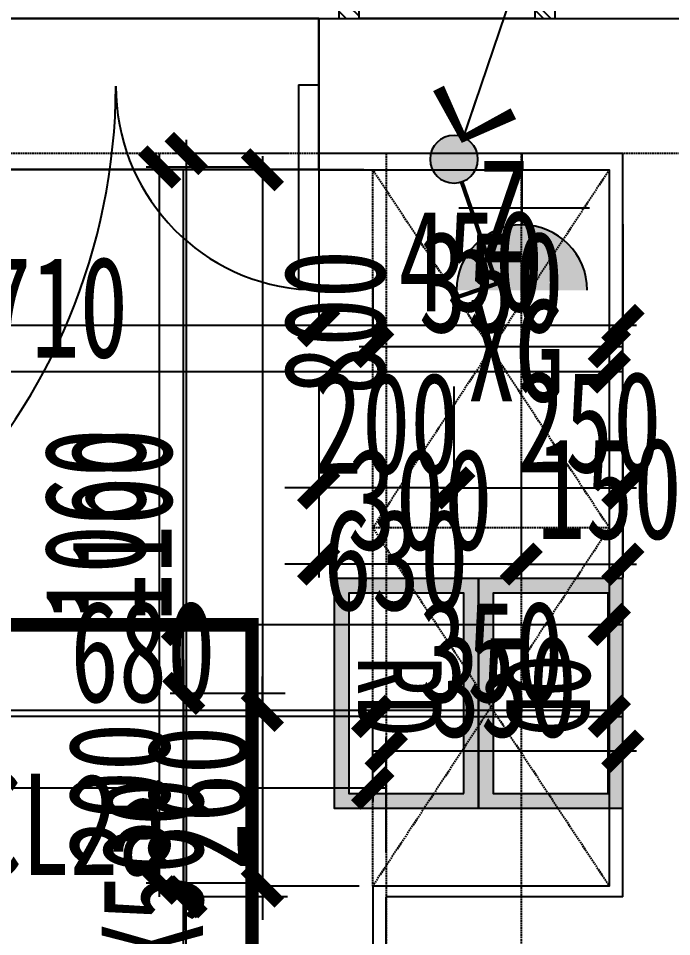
# Model space of a CAD drawing. Extents: x -255202 to 66368, y -6372500 to 603.
# Drawn here: x -32072 to -31106, y -3256346 to -3254987 of the extents above; entities that cross this region are included whole.
import ezdxf
from ezdxf.enums import TextEntityAlignment as Align

# ---------------------------------------------------------------- set-up
doc = ezdxf.new("R2010")
doc.units = 0
doc.header["$LTSCALE"] = 10
doc.header["$MEASUREMENT"] = 0
for name, pattern in [('__DASH', [0.35, 0.25, -0.1]), ('CONTINOUS', [0]), ('DASH', [0.35, 0.25, -0.1]), ('DOTE', [2.42, 2, -0.2, 0.02, -0.2]), ('HIDDEN', [0.375, 0.25, -0.125])]:
    doc.linetypes.add(name, pattern=pattern)
for name, color, linetype in [('A-WALL（砌体墙）', 7, 'Continuous'), ('A-WIND（门窗）', 8, 'Continuous'), ('A-墙体完成面', 15, 'Continuous'), ('A-门', 251, 'Continuous'), ('D-地面材料', 250, 'Continuous'), ('DIM-地面材质放线', 149, 'Continuous'), ('DIM-平面标注', 149, 'Continuous'), ('DIM-开关定位', 149, 'Continuous'), ('DIM-插座定位', 146, 'Continuous'), ('DIM-灯具定位', 149, 'Continuous'), ('E-开关示意', 34, 'Continuous'), ('E-插座示意', 34, 'Continuous'), ('G-BEAM', 4, 'DASH'), ('G-BEAM_CON', 4, 'Continuous'), ('J-平面活动家具', 33, 'HIDDEN'), ('J-强弱电', 75, 'Continuous'), ('T-天花造型', 45, 'Continuous'), ('T-灯具、灯带', 13, 'Continuous'), ('W-文字', 67, 'Continuous'), ('墙体定位图', 7, 'Continuous'), ('天花布置图', 7, 'Continuous'), ('改L~1D$0$0-装饰构件', 32, 'Continuous'), ('改L~1D$0$T-灯具、灯带', 13, 'Continuous')]:
    doc.layers.add(name, color=color, linetype=linetype)
doc.styles.add('arch', font='romans.shx', dxfattribs={"width": 0.75})
doc.styles.add('宋体', font='', dxfattribs={"width": 0.8})
doc.styles.add('样式222', font='', dxfattribs={"width": 0.7})
doc.styles.add('细黑体', font='', dxfattribs={"width": 0.7})
doc.styles.get('宋体').set_extended_font_data('STXihei')
doc.styles.get('样式222').set_extended_font_data('STXihei')
doc.styles.get('细黑体').set_extended_font_data('STXihei')
doc.dimstyles.new('DK-50', dxfattribs={"dimscale": 50, "dimtxt": 3, "dimasz": 1, "dimexe": 0.4, "dimexo": 0.4, "dimgap": 0.4, "dimtad": 1, "dimtoh": 1, "dimdec": 0, "dimrnd": 5, "dimdsep": 46, "dimtxsty": '样式222', "dimblk": 'ARCHTICK', "dimcen": 3, "dimdle": 0.4, "dimclrd": 149, "dimclre": 149, "dimclrt": 149, "dimadec": 0, "dimazin": 0, "dimtfac": 1, "dimtdec": 0, "dimtix": 1, "dimtmove": 2, "dimatfit": 3, "dimldrblk": 'ARCHTICK', "dimfxl": 3, "dimfxlon": 1, "dimtvp": 1, "dimtolj": 1, "dimtzin": 0, "dimarcsym": 0})
doc.dimstyles.new('TC-DIM', dxfattribs={"dimscale": 0, "dimtxt": 2.5, "dimasz": 1.2, "dimexe": 1.2, "dimexo": 0, "dimgap": 0.5, "dimtad": 1, "dimdec": 0, "dimlfac": -1, "dimzin": 9, "dimdsep": 46, "dimtxsty": 'arch', "dimblk1": 'ARCHTICK', "dimblk2": 'ARCHTICK', "dimsah": 1, "dimcen": 2, "dimdle": 1.2, "dimclrd": 67, "dimclre": 67, "dimclrt": 67, "dimadec": 0, "dimazin": 0, "dimtfac": 1, "dimtdec": 0, "dimtmove": 0, "dimatfit": 3, "dimldrblk": 'ARCHTICK', "dimfxl": 8, "dimtolj": 1, "dimtzin": 0, "dimarcsym": 0})

# ---------------------------------------------------------------- blocks, each defined once
blk = doc.blocks.new('_ArchTick')
at = {"color": 0, "linetype": 'ByBlock', "const_width": 0.4}
blk.add_lwpolyline([(-0.5, -0.5), (0.5, 0.5)], dxfattribs=at)
blk = doc.blocks.new('*D44')
at = {"layer": 'Defpoints', "color": 0, "linetype": 'ByBlock', "transparency": 16777216}
for p in [(-31863.3, -3255207), (-31547.9, -3255207), (-31547.9, -3256267)]:
    blk.add_point(p, dxfattribs=at)
at = {"layer": 'DIM-平面标注', "color": 149, "linetype": 'ByBlock', "lineweight": -2, "transparency": 16777216}
for p, q in [((-31863.3, -3256287), (-31863.3, -3255187)), ((-31713.3, -3255207), (-31883.3, -3255207)), ((-31713.3, -3256267), (-31883.3, -3256267))]:
    blk.add_line(p, q, dxfattribs=at)
at = {"layer": 'DIM-平面标注', "color": 149, "linetype": 'ByBlock', "lineweight": -2, "transparency": 16777216, "xscale": 50, "yscale": 50, "zscale": 50}
for p, rotation in [((-31863.3, -3255207), 90), ((-31863.3, -3256267), 270)]:
    blk.add_blockref('_ArchTick', p, dxfattribs=dict(at, rotation=rotation))
at = {"layer": 'DIM-平面标注', "color": 149, "linetype": 'ByBlock', "transparency": 16777216, "insert": (-31958.3, -3255737), "char_height": 150, "attachment_point": 5, "rotation": 90, "style": '样式222'}
blk.add_mtext('\\A1;1060', dxfattribs=at)
blk = doc.blocks.new('*D47')
at = {"layer": 'Defpoints', "color": 0, "linetype": 'ByBlock', "transparency": 16777216}
for p in [(-32907.9, -3256110.2), (-31547.9, -3256110.2), (-32907.9, -3256126.1)]:
    blk.add_point(p, dxfattribs=at)
at = {"layer": 'DIM-平面标注', "color": 149, "linetype": 'ByBlock', "lineweight": -2, "transparency": 16777216}
for p, q in [((-31527.9, -3256126.1), (-32927.9, -3256126.1)), ((-32907.9, -3256126.1), (-32907.9, -3256146.1)), ((-31547.9, -3256126.1), (-31547.9, -3256146.1))]:
    blk.add_line(p, q, dxfattribs=at)
at = {"layer": 'DIM-平面标注', "color": 149, "linetype": 'ByBlock', "lineweight": -2, "transparency": 16777216, "xscale": 50, "yscale": 50, "zscale": 50}
for p, rotation in [((-32907.9, -3256126.1), 180.0000006492961), ((-31547.9, -3256126.1), 6.492960569204343e-07)]:
    blk.add_blockref('_ArchTick', p, dxfattribs=dict(at, rotation=rotation))
at = {"layer": 'DIM-平面标注', "color": 149, "linetype": 'ByBlock', "transparency": 16777216, "insert": (-32227.9, -3256031.1), "char_height": 150, "attachment_point": 5, "rotation": 0, "style": '样式222'}
blk.add_mtext('\\A1;1360', dxfattribs=at)
blk = doc.blocks.new('*D96')
at = {"layer": 'Defpoints', "color": 0, "transparency": 16777216}
for p in [(-31428, -3255187), (-31177.9, -3255195.5), (-31177.9, -3255682)]:
    blk.add_point(p, dxfattribs=at)
at = {"layer": 'DIM-开关定位', "color": 149, "lineweight": -2, "transparency": 16777216}
for p, q in [((-31428, -3255532), (-31428, -3255702)), ((-31177.9, -3255532), (-31177.9, -3255702)), ((-31448, -3255682), (-31157.9, -3255682))]:
    blk.add_line(p, q, dxfattribs=at)
at = {"layer": 'DIM-开关定位', "color": 149, "lineweight": -2, "transparency": 16777216, "xscale": 50, "yscale": 50, "zscale": 50, "rotation": 180}
blk.add_blockref('_ArchTick', (-31428, -3255682), dxfattribs=at)
at = {"layer": 'DIM-开关定位', "color": 149, "lineweight": -2, "transparency": 16777216, "xscale": 50, "yscale": 50, "zscale": 50}
blk.add_blockref('_ArchTick', (-31177.9, -3255682), dxfattribs=at)
at = {"layer": 'DIM-开关定位', "color": 149, "transparency": 16777216, "insert": (-31228, -3255585.2), "char_height": 150, "attachment_point": 5, "style": '样式222'}
blk.add_mtext('\\A1;250', dxfattribs=at)
blk = doc.blocks.new('*D134')
at = {"layer": 'Defpoints', "color": 0, "transparency": 16777216}
for p in [(-31197.9, -3255825.4), (-31197.9, -3256020.1), (-31547.9, -3256143.4)]:
    blk.add_point(p, dxfattribs=at)
at = {"layer": 'DIM-灯具定位', "color": 149, "lineweight": -2, "transparency": 16777216}
for p, q in [((-31197.9, -3255870.1), (-31197.9, -3256040.1)), ((-31547.9, -3256123.4), (-31547.9, -3256000.1)), ((-31567.9, -3256020.1), (-31177.9, -3256020.1))]:
    blk.add_line(p, q, dxfattribs=at)
at = {"layer": 'DIM-灯具定位', "color": 149, "lineweight": -2, "transparency": 16777216, "xscale": 50, "yscale": 50, "zscale": 50, "rotation": 180}
blk.add_blockref('_ArchTick', (-31547.9, -3256020.1), dxfattribs=at)
at = {"layer": 'DIM-灯具定位', "color": 149, "lineweight": -2, "transparency": 16777216, "xscale": 50, "yscale": 50, "zscale": 50}
blk.add_blockref('_ArchTick', (-31197.9, -3256020.1), dxfattribs=at)
at = {"layer": 'DIM-灯具定位', "color": 149, "transparency": 16777216, "insert": (-31372.9, -3255925.1), "char_height": 150, "attachment_point": 5, "style": '样式222'}
blk.add_mtext('\\A1;350', dxfattribs=at)
blk = doc.blocks.new('*D141')
at = {"layer": 'Defpoints', "color": 0, "linetype": 'ByBlock', "transparency": 16777216}
for p in [(-32227.9, -3256020.1), (-32227.9, -3256073.4), (-31547.9, -3256143.4)]:
    blk.add_point(p, dxfattribs=at)
at = {"layer": 'DIM-灯具定位', "color": 149, "linetype": 'ByBlock', "lineweight": -2, "transparency": 16777216}
for p, q in [((-32227.9, -3256053.4), (-32227.9, -3256000.1)), ((-31547.9, -3256123.4), (-31547.9, -3256000.1)), ((-31527.9, -3256020.1), (-32247.9, -3256020.1))]:
    blk.add_line(p, q, dxfattribs=at)
at = {"layer": 'DIM-灯具定位', "color": 149, "linetype": 'ByBlock', "lineweight": -2, "transparency": 16777216, "xscale": 50, "yscale": 50, "zscale": 50, "rotation": 180}
blk.add_blockref('_ArchTick', (-32227.9, -3256020.1), dxfattribs=at)
at = {"layer": 'DIM-灯具定位', "color": 149, "linetype": 'ByBlock', "lineweight": -2, "transparency": 16777216, "xscale": 50, "yscale": 50, "zscale": 50}
blk.add_blockref('_ArchTick', (-31547.9, -3256020.1), dxfattribs=at)
at = {"layer": 'DIM-灯具定位', "color": 149, "linetype": 'ByBlock', "transparency": 16777216, "insert": (-31887.9, -3255925.1), "char_height": 150, "attachment_point": 5, "style": '样式222'}
blk.add_mtext('\\A1;680', dxfattribs=at)
blk = doc.blocks.new('*D191')
at = {"layer": 'Defpoints', "color": 0, "transparency": 16777216}
for p in [(-31827.6, -3255986.1), (-31177.9, -3255986.1), (-31177.9, -3256287)]:
    blk.add_point(p, dxfattribs=at)
at = {"layer": 'DIM-插座定位', "color": 149, "lineweight": -2, "transparency": 16777216}
for p, q in [((-31827.6, -3255986.1), (-31827.6, -3255936.1)), ((-31677.6, -3255986.1), (-31847.6, -3255986.1)), ((-31827.6, -3256287), (-31827.6, -3255986.1)), ((-31677.6, -3256287), (-31847.6, -3256287)), ((-31827.6, -3256287), (-31827.6, -3256337))]:
    blk.add_line(p, q, dxfattribs=at)
at = {"layer": 'DIM-插座定位', "color": 149, "lineweight": -2, "transparency": 16777216, "xscale": 50, "yscale": 50, "zscale": 50}
for p, rotation in [((-31827.6, -3255986.1), 270), ((-31827.6, -3256287), 90)]:
    blk.add_blockref('_ArchTick', p, dxfattribs=dict(at, rotation=rotation))
at = {"layer": 'DIM-插座定位', "color": 149, "transparency": 16777216, "insert": (-31922.6, -3256136.6), "char_height": 150, "attachment_point": 5, "rotation": 90, "style": '样式222'}
blk.add_mtext('\\A1;300', dxfattribs=at)
blk = doc.blocks.new('z')
at = {"color": 67}
blk.add_line((0, 0), (-1, 0), dxfattribs=at)
blk.add_lwpolyline([(-0.972, 0.974, 0.299, 0.174, 0), (0, 0, 0.174, 0.299, 0), (-0.972, -0.974, 0.299, 0.299, 0)], format="xyseb", dxfattribs=at)
blk = doc.blocks.new('QD')
h = blk.add_hatch(color=250)
h.paths.add_polyline_path([(33008.823, -5177.875), (33008.823, -5182.192), (33015.697, -5182.192), (33015.697, -5177.875)])
h.paths.add_polyline_path([(33015.257, -5178.315), (33015.257, -5181.752), (33009.263, -5181.752), (33009.263, -5178.315)], flags=16)
at = {"color": 67, "ltscale": 400}
for points in [[(33015.697, -5177.875), (33008.823, -5177.875), (33008.823, -5182.192), (33015.697, -5182.192)], [(33015.257, -5178.315), (33009.263, -5178.315), (33009.263, -5181.752), (33015.257, -5181.752)]]:
    blk.add_lwpolyline(points, close=True, dxfattribs=at)
at = {"color": 67, "style": '样式222', "width": 0.7}
blk.add_text('QD', height=2.5, dxfattribs=at).set_placement((33012.323, -5181.362), align=Align.CENTER)
blk = doc.blocks.new('RD')
h = blk.add_hatch(color=250)
h.paths.add_polyline_path([(33008.823, -5186.861), (33008.823, -5191.178), (33015.697, -5191.178), (33015.697, -5186.861)])
h.paths.add_polyline_path([(33015.257, -5187.301), (33015.257, -5190.738), (33009.263, -5190.738), (33009.263, -5187.301)], flags=16)
at = {"color": 67, "ltscale": 400}
for points in [[(33015.697, -5186.861), (33008.823, -5186.861), (33008.823, -5191.178), (33015.697, -5191.178)], [(33015.257, -5187.301), (33009.263, -5187.301), (33009.263, -5190.738), (33015.257, -5190.738)]]:
    blk.add_lwpolyline(points, close=True, dxfattribs=at)
at = {"color": 67, "style": '样式222', "width": 0.7}
blk.add_text('RD', height=2.5, dxfattribs=at).set_placement((33012.337, -5190.468), align=Align.CENTER)
blk = doc.blocks.new('*U79')
for points in [[(-0.332, 0.332), (-0.261, -0.39), (-0.261, 0.39)], [(-0.261, 0.39), (-0.18, -0.434), (-0.18, 0.434)], [(-0.261, -0.39), (-0.261, 0.39), (-0.18, -0.434)], [(-0.18, 0.434), (-0.092, -0.461), (-0.092, 0.461)], [(-0.18, -0.434), (-0.18, 0.434), (-0.092, -0.461)], [(-0.092, 0.461), (0, -0.47), (0, 0.47)], [(-0.092, -0.461), (-0.092, 0.461), (0, -0.47)], [(-0.434, 0.18), (-0.39, -0.261), (-0.39, 0.261)], [(-0.39, 0.261), (-0.332, -0.332), (-0.332, 0.332)], [(-0.39, -0.261), (-0.39, 0.261), (-0.332, -0.332)], [(-0.332, -0.332), (-0.332, 0.332), (-0.261, -0.39)], [(-0.47, 0), (-0.461, -0.092), (-0.461, 0.092)], [(-0.461, 0.092), (-0.434, -0.18), (-0.434, 0.18)], [(-0.461, -0.092), (-0.461, 0.092), (-0.434, -0.18)], [(-0.434, -0.18), (-0.434, 0.18), (-0.39, -0.261)]]:
    blk.add_solid(points)
at = {"extrusion": (0, 0, -1)}
for points in [[(0, -0.47), (0, 0.47), (-0.092, -0.461)], [(0, 0.47), (-0.092, -0.461), (-0.092, 0.461)], [(-0.092, -0.461), (-0.092, 0.461), (-0.18, -0.434)], [(-0.092, 0.461), (-0.18, -0.434), (-0.18, 0.434)], [(-0.18, -0.434), (-0.18, 0.434), (-0.261, -0.39)], [(-0.18, 0.434), (-0.261, -0.39), (-0.261, 0.39)], [(-0.261, -0.39), (-0.261, 0.39), (-0.332, -0.332)], [(-0.261, 0.39), (-0.332, -0.332), (-0.332, 0.332)], [(-0.332, -0.332), (-0.332, 0.332), (-0.39, -0.261)], [(-0.332, 0.332), (-0.39, -0.261), (-0.39, 0.261)], [(-0.39, -0.261), (-0.39, 0.261), (-0.434, -0.18)], [(-0.39, 0.261), (-0.434, -0.18), (-0.434, 0.18)], [(-0.434, -0.18), (-0.434, 0.18), (-0.461, -0.092)], [(-0.434, 0.18), (-0.461, -0.092), (-0.461, 0.092)], [(-0.461, -0.092), (-0.461, 0.092), (-0.47, 0)]]:
    blk.add_solid(points, dxfattribs=at)
blk = doc.blocks.new('开关单01')
for p, q in [((110.4, 109.4), (77, 142.8)), ((20.4, 19.4), (110.4, 109.4))]:
    blk.add_line(p, q)
at = {"ltscale": 0.3, "const_width": 5}
blk.add_lwpolyline([(77, 142.8), (110.4, 109.4), (19.9, 19.9)], dxfattribs=at)
blk.add_circle((0, 0), 28.2)
at = {"extrusion": (0, 0, -1), "xscale": 60, "yscale": 60, "zscale": -60, "rotation": 90}
blk.add_blockref('*U79', (0, 0), dxfattribs=at)
blk = doc.blocks.new('*D493')
at = {"layer": 'Defpoints', "color": 0, "transparency": 16777216}
for p in [(-32627.1, -3255884.1), (-32627.1, -3256011.1), (-31829.4, -3256011.1)]:
    blk.add_point(p, dxfattribs=at)
at = {"layer": 'DIM-地面材质放线', "color": 149, "lineweight": -2, "transparency": 16777216}
for p, q in [((-32627.1, -3255991.1), (-32627.1, -3255864.1)), ((-31829.4, -3255991.1), (-31829.4, -3255864.1)), ((-31809.4, -3255884.1), (-32647.1, -3255884.1))]:
    blk.add_line(p, q, dxfattribs=at)
at = {"layer": 'DIM-地面材质放线', "color": 149, "lineweight": -2, "transparency": 16777216, "xscale": 50, "yscale": 50, "zscale": 50}
for p, rotation in [((-32627.1, -3255884.1), 180.0000000038131), ((-31829.4, -3255884.1), 3.81302989183041e-09)]:
    blk.add_blockref('_ArchTick', p, dxfattribs=dict(at, rotation=rotation))
at = {"layer": 'DIM-地面材质放线', "color": 149, "transparency": 16777216, "insert": (-32242.5, -3255758.1), "char_height": 150, "attachment_point": 5, "style": '样式222'}
blk.add_mtext('\\A1;800', dxfattribs=at)
blk = doc.blocks.new('*D495')
at = {"layer": 'Defpoints', "color": 0, "transparency": 16777216}
for p in [(-31197.9, -3255884.1), (-31197.9, -3255931.1), (-31829.4, -3256011.1)]:
    blk.add_point(p, dxfattribs=at)
at = {"layer": 'DIM-地面材质放线', "color": 149, "lineweight": -2, "transparency": 16777216}
for p, q in [((-31829.4, -3255991.1), (-31829.4, -3255864.1)), ((-31197.9, -3255911.1), (-31197.9, -3255864.1)), ((-31849.4, -3255884.1), (-31177.9, -3255884.1))]:
    blk.add_line(p, q, dxfattribs=at)
at = {"layer": 'DIM-地面材质放线', "color": 149, "lineweight": -2, "transparency": 16777216, "xscale": 50, "yscale": 50, "zscale": 50, "rotation": 180}
blk.add_blockref('_ArchTick', (-31829.4, -3255884.1), dxfattribs=at)
at = {"layer": 'DIM-地面材质放线', "color": 149, "lineweight": -2, "transparency": 16777216, "xscale": 50, "yscale": 50, "zscale": 50}
blk.add_blockref('_ArchTick', (-31197.9, -3255884.1), dxfattribs=at)
at = {"layer": 'DIM-地面材质放线', "color": 149, "transparency": 16777216, "insert": (-31513.6, -3255789.1), "char_height": 150, "attachment_point": 5, "style": '样式222'}
blk.add_mtext('\\A1;630', dxfattribs=at)
blk = doc.blocks.new('*D496')
at = {"layer": 'Defpoints', "color": 0, "transparency": 16777216}
for p in [(-31487.9, -3255211.1), (-31711.2, -3256011.1), (-31487.9, -3256011.1)]:
    blk.add_point(p, dxfattribs=at)
at = {"layer": 'DIM-地面材质放线', "color": 149, "lineweight": -2, "transparency": 16777216}
for p, q in [((-31711.2, -3255191.1), (-31711.2, -3256031.1)), ((-31561.2, -3255211.1), (-31731.2, -3255211.1)), ((-31561.2, -3256011.1), (-31731.2, -3256011.1))]:
    blk.add_line(p, q, dxfattribs=at)
at = {"layer": 'DIM-地面材质放线', "color": 149, "lineweight": -2, "transparency": 16777216, "xscale": 50, "yscale": 50, "zscale": 50}
for p, rotation in [((-31711.2, -3255211.1), 90), ((-31711.2, -3256011.1), 270)]:
    blk.add_blockref('_ArchTick', p, dxfattribs=dict(at, rotation=rotation))
at = {"layer": 'DIM-地面材质放线', "color": 149, "transparency": 16777216, "insert": (-31603.9, -3255436.9), "char_height": 150, "attachment_point": 5, "rotation": 90, "style": '样式222'}
blk.add_mtext('\\A1;800', dxfattribs=at)
blk = doc.blocks.new('*D497')
at = {"layer": 'Defpoints', "color": 0, "transparency": 16777216}
for p in [(-31487.9, -3256011.1), (-31711.2, -3256271.1), (-31547.9, -3256271.1)]:
    blk.add_point(p, dxfattribs=at)
at = {"layer": 'DIM-地面材质放线', "color": 149, "lineweight": -2, "transparency": 16777216}
for p, q in [((-31711.2, -3256011.1), (-31711.2, -3255961.1)), ((-31561.2, -3256011.1), (-31731.2, -3256011.1)), ((-31711.2, -3256011.1), (-31711.2, -3256271.1)), ((-31567.9, -3256271.1), (-31731.2, -3256271.1)), ((-31711.2, -3256271.1), (-31711.2, -3256321.1))]:
    blk.add_line(p, q, dxfattribs=at)
at = {"layer": 'DIM-地面材质放线', "color": 149, "lineweight": -2, "transparency": 16777216, "xscale": 50, "yscale": 50, "zscale": 50}
for p, rotation in [((-31711.2, -3256011.1), 270), ((-31711.2, -3256271.1), 90)]:
    blk.add_blockref('_ArchTick', p, dxfattribs=dict(at, rotation=rotation))
at = {"layer": 'DIM-地面材质放线', "color": 149, "transparency": 16777216, "insert": (-31806.2, -3256141.1), "char_height": 150, "attachment_point": 5, "rotation": 90, "style": '样式222'}
blk.add_mtext('\\A1;260', dxfattribs=at)
blk = doc.blocks.new('改L~1D$0$A$C63A06E41')
at = {"layer": '改L~1D$0$T-灯具、灯带'}
for p, q in [((0, 0), (0, 90)), ((60, 55), (-60, 55)), ((-17.5, 0), (17.5, 0))]:
    blk.add_line(p, q, dxfattribs=at)
blk.add_lwpolyline([(-50, 80), (-50, 30), (50, 30), (50, 80)], close=True, dxfattribs=at)
blk = doc.blocks.new('改L~1D$0$A$C66AD7B8C')
at = {"layer": '改L~1D$0$0-装饰构件'}
h = blk.add_hatch(dxfattribs=at)
h.set_pattern_fill('ANSI32', color=256, scale=5, style=0)
h.set_pattern_definition([(45, (-2293.252, 4102.49), (-16.83798, 16.83798), []), (45, (-2282.027, 4102.49), (-16.83798, 16.83798), [])])
h.paths.add_polyline_path([(160, 100), (160, 0), (-160, 0), (-160, 130), (-130, 130), (-130, 100), (140, 100), (140, 130), (160, 130)])
h.paths.add_polyline_path([(-130, 70), (-130, 0), (130, 0), (130, 70)], flags=16)
blk.add_lwpolyline([(160, 100), (160, 100), (160, 0), (-160, 0), (-160, 130), (-130, 130), (-130, 100), (140, 100), (140, 130), (160, 130), (160, 100), (160, 100)], dxfattribs=at)
blk.add_lwpolyline([(-130, 0), (130, 0), (130, 70), (-130, 70)], close=True, dxfattribs=at)
blk.add_blockref('改L~1D$0$A$C63A06E41', (5, 100))
blk = doc.blocks.new('A$C575336CE')
h = blk.add_hatch(color=0)
edge = h.paths.add_edge_path()
edge.add_line((1.41, 90.28), (87.41, 90.28))
edge.add_ellipse((44.41, 90.28), major_axis=(-30.41, 30.41), ratio=1, start_angle=45, end_angle=225, ccw=False)
at = {"color": 0}
for p, q in [((44.41, 0), (44.41, 47.28)), ((0, 36.19), (86, 36.19))]:
    blk.add_line(p, q, dxfattribs=at)
blk.add_arc((44.41, 90.28), 43, 180, 0, dxfattribs=at)
at = {"color": 0, "style": '宋体'}
blk.add_attdef('S', text='', height=84, dxfattribs=at).set_placement((102.58, 76.12), align=Align.BOTTOM_CENTER)
blk = doc.blocks.new('*D645')
at = {"layer": 'Defpoints', "color": 0, "transparency": 16777216}
for p in [(-31627.9, -3255186.3), (-31328.2, -3255186.3), (-31627.9, -3255794.6)]:
    blk.add_point(p, dxfattribs=at)
at = {"layer": 'DIM-插座定位', "color": 149, "lineweight": -2, "transparency": 16777216}
for p, q in [((-31627.9, -3255644.6), (-31627.9, -3255814.6)), ((-31328.2, -3255644.6), (-31328.2, -3255814.6)), ((-31627.9, -3255794.6), (-31677.9, -3255794.6)), ((-31328.2, -3255794.6), (-31627.9, -3255794.6)), ((-31328.2, -3255794.6), (-31278.2, -3255794.6))]:
    blk.add_line(p, q, dxfattribs=at)
at = {"layer": 'DIM-插座定位', "color": 149, "lineweight": -2, "transparency": 16777216, "xscale": 50, "yscale": 50, "zscale": 50}
blk.add_blockref('_ArchTick', (-31627.9, -3255794.6), dxfattribs=at)
at = {"layer": 'DIM-插座定位', "color": 149, "lineweight": -2, "transparency": 16777216, "xscale": 50, "yscale": 50, "zscale": 50, "rotation": 180}
blk.add_blockref('_ArchTick', (-31328.2, -3255794.6), dxfattribs=at)
at = {"layer": 'DIM-插座定位', "color": 149, "transparency": 16777216, "insert": (-31478, -3255699.6), "char_height": 150, "attachment_point": 5, "style": '样式222'}
blk.add_mtext('\\A1;300', dxfattribs=at)
blk = doc.blocks.new('*D646')
at = {"layer": 'Defpoints', "color": 0, "transparency": 16777216}
for p in [(-31328.2, -3255186.3), (-31177.9, -3255186.3), (-31177.9, -3255794.6)]:
    blk.add_point(p, dxfattribs=at)
at = {"layer": 'DIM-插座定位', "color": 149, "lineweight": -2, "transparency": 16777216}
for p, q in [((-31328.2, -3255644.6), (-31328.2, -3255814.6)), ((-31177.9, -3255644.6), (-31177.9, -3255814.6)), ((-31348.2, -3255794.6), (-31157.9, -3255794.6))]:
    blk.add_line(p, q, dxfattribs=at)
at = {"layer": 'DIM-插座定位', "color": 149, "lineweight": -2, "transparency": 16777216, "xscale": 50, "yscale": 50, "zscale": 50, "rotation": 180}
blk.add_blockref('_ArchTick', (-31328.2, -3255794.6), dxfattribs=at)
at = {"layer": 'DIM-插座定位', "color": 149, "lineweight": -2, "transparency": 16777216, "xscale": 50, "yscale": 50, "zscale": 50}
blk.add_blockref('_ArchTick', (-31177.9, -3255794.6), dxfattribs=at)
at = {"layer": 'DIM-插座定位', "color": 149, "transparency": 16777216, "insert": (-31197.9, -3255683.5), "char_height": 150, "attachment_point": 5, "style": '样式222'}
blk.add_mtext('\\A1;150', dxfattribs=at)
blk = doc.blocks.new('*D733')
at = {"layer": 'Defpoints', "color": 0, "transparency": 16777216}
for p in [(-33927.9, 233.2), (-28927.9, 0), (-33927.9, -3265087)]:
    blk.add_point(p, dxfattribs=at)
at = {"layer": '墙体定位图', "color": 149, "lineweight": -2, "transparency": 16777216}
for p, q in [((-33927.9, 83.2), (-33927.9, 253.2)), ((-28927.9, 83.2), (-28927.9, 253.2)), ((-28907.9, 233.2), (-33947.9, 233.2))]:
    blk.add_line(p, q, dxfattribs=at)
at = {"layer": '墙体定位图', "color": 149, "lineweight": -2, "transparency": 16777216, "xscale": 50, "yscale": 50, "zscale": 50, "rotation": 180}
blk.add_blockref('_ArchTick', (-33927.9, 233.2), dxfattribs=at)
at = {"layer": '墙体定位图', "color": 149, "lineweight": -2, "transparency": 16777216, "xscale": 50, "yscale": 50, "zscale": 50}
blk.add_blockref('_ArchTick', (-28927.9, 233.2), dxfattribs=at)
at = {"layer": '墙体定位图', "color": 149, "transparency": 16777216, "insert": (-31427.9, 328.2), "char_height": 150, "attachment_point": 5, "style": '样式222'}
blk.add_mtext('\\A1;5000', dxfattribs=at)
blk = doc.blocks.new('*D757')
at = {"layer": 'Defpoints', "color": 0, "transparency": 16777216}
for p in [(-32827.9, -3255187), (-31627.9, -3255187), (-32827.9, -3255441.7)]:
    blk.add_point(p, dxfattribs=at)
at = {"layer": '墙体定位图', "color": 149, "lineweight": -2, "transparency": 16777216}
for p, q in [((-32827.9, -3255291.7), (-32827.9, -3255461.7)), ((-31627.9, -3255291.7), (-31627.9, -3255461.7)), ((-31607.9, -3255441.7), (-32847.9, -3255441.7))]:
    blk.add_line(p, q, dxfattribs=at)
at = {"layer": '墙体定位图', "color": 149, "lineweight": -2, "transparency": 16777216, "xscale": 50, "yscale": 50, "zscale": 50, "rotation": 180}
blk.add_blockref('_ArchTick', (-32827.9, -3255441.7), dxfattribs=at)
at = {"layer": '墙体定位图', "color": 149, "lineweight": -2, "transparency": 16777216, "xscale": 50, "yscale": 50, "zscale": 50}
blk.add_blockref('_ArchTick', (-31627.9, -3255441.7), dxfattribs=at)
at = {"layer": '墙体定位图', "color": 149, "transparency": 16777216, "insert": (-32227.9, -3255346.7), "char_height": 150, "attachment_point": 5, "style": '样式222'}
blk.add_mtext('\\A1;1200', dxfattribs=at)
blk = doc.blocks.new('*D758')
at = {"layer": 'Defpoints', "color": 0, "transparency": 16777216}
for p in [(-31627.9, -3255187), (-31177.9, -3255187), (-31627.9, -3255441.7)]:
    blk.add_point(p, dxfattribs=at)
at = {"layer": '墙体定位图', "color": 149, "lineweight": -2, "transparency": 16777216}
for p, q in [((-31627.9, -3255291.7), (-31627.9, -3255461.7)), ((-31177.9, -3255291.7), (-31177.9, -3255461.7)), ((-31157.9, -3255441.7), (-31647.9, -3255441.7))]:
    blk.add_line(p, q, dxfattribs=at)
at = {"layer": '墙体定位图', "color": 149, "lineweight": -2, "transparency": 16777216, "xscale": 50, "yscale": 50, "zscale": 50, "rotation": 180}
blk.add_blockref('_ArchTick', (-31627.9, -3255441.7), dxfattribs=at)
at = {"layer": '墙体定位图', "color": 149, "lineweight": -2, "transparency": 16777216, "xscale": 50, "yscale": 50, "zscale": 50}
blk.add_blockref('_ArchTick', (-31177.9, -3255441.7), dxfattribs=at)
at = {"layer": '墙体定位图', "color": 149, "transparency": 16777216, "insert": (-31402.9, -3255346.7), "char_height": 150, "attachment_point": 5, "style": '样式222'}
blk.add_mtext('\\A1;450', dxfattribs=at)
blk = doc.blocks.new('*D759')
at = {"layer": 'Defpoints', "color": 0, "transparency": 16777216}
for p in [(-31177.9, -3255187), (-31824.1, -3256287), (-31177.9, -3256287)]:
    blk.add_point(p, dxfattribs=at)
at = {"layer": '墙体定位图', "color": 149, "lineweight": -2, "transparency": 16777216}
for p, q in [((-31824.1, -3255167), (-31824.1, -3256307)), ((-31674.1, -3255187), (-31844.1, -3255187)), ((-31674.1, -3256287), (-31844.1, -3256287))]:
    blk.add_line(p, q, dxfattribs=at)
at = {"layer": '墙体定位图', "color": 149, "lineweight": -2, "transparency": 16777216, "xscale": 50, "yscale": 50, "zscale": 50}
for p, rotation in [((-31824.1, -3255187), 90), ((-31824.1, -3256287), 270)]:
    blk.add_blockref('_ArchTick', p, dxfattribs=dict(at, rotation=rotation))
at = {"layer": '墙体定位图', "color": 149, "transparency": 16777216, "insert": (-31919.1, -3255737), "char_height": 150, "attachment_point": 5, "rotation": 90, "style": '样式222'}
blk.add_mtext('\\A1;1100', dxfattribs=at)
blk = doc.blocks.new('*D760')
at = {"layer": 'Defpoints', "color": 0, "transparency": 16777216}
for p in [(-31527.9, -3256071.5), (-31177.9, -3256187), (-31527.9, -3256287)]:
    blk.add_point(p, dxfattribs=at)
at = {"layer": '墙体定位图', "color": 149, "lineweight": -2, "transparency": 16777216}
for p, q in [((-31527.9, -3256221.5), (-31527.9, -3256051.5)), ((-31177.9, -3256167), (-31177.9, -3256051.5)), ((-31157.9, -3256071.5), (-31547.9, -3256071.5))]:
    blk.add_line(p, q, dxfattribs=at)
at = {"layer": '墙体定位图', "color": 149, "lineweight": -2, "transparency": 16777216, "xscale": 50, "yscale": 50, "zscale": 50, "rotation": 180}
blk.add_blockref('_ArchTick', (-31527.9, -3256071.5), dxfattribs=at)
at = {"layer": '墙体定位图', "color": 149, "lineweight": -2, "transparency": 16777216, "xscale": 50, "yscale": 50, "zscale": 50}
blk.add_blockref('_ArchTick', (-31177.9, -3256071.5), dxfattribs=at)
at = {"layer": '墙体定位图', "color": 149, "transparency": 16777216, "insert": (-31352.9, -3255976.5), "char_height": 150, "attachment_point": 5, "style": '样式222'}
blk.add_mtext('\\A1;350', dxfattribs=at)
blk = doc.blocks.new('*D761')
at = {"layer": 'Defpoints', "color": 0, "transparency": 16777216}
for p in [(-31824.1, -3256287), (-31548.6, -3256287), (-31548.6, -3257187)]:
    blk.add_point(p, dxfattribs=at)
at = {"layer": '墙体定位图', "color": 149, "lineweight": -2, "transparency": 16777216}
for p, q in [((-31824.1, -3257207), (-31824.1, -3256267)), ((-31674.1, -3256287), (-31844.1, -3256287)), ((-31674.1, -3257187), (-31844.1, -3257187))]:
    blk.add_line(p, q, dxfattribs=at)
at = {"layer": '墙体定位图', "color": 149, "lineweight": -2, "transparency": 16777216, "xscale": 50, "yscale": 50, "zscale": 50}
for p, rotation in [((-31824.1, -3256287), 90), ((-31824.1, -3257187), 270)]:
    blk.add_blockref('_ArchTick', p, dxfattribs=dict(at, rotation=rotation))
at = {"layer": '墙体定位图', "color": 149, "transparency": 16777216, "insert": (-31723.3, -3256651), "char_height": 150, "attachment_point": 5, "rotation": 90, "style": '样式222'}
blk.add_mtext('\\A1;900', dxfattribs=at)
blk = doc.blocks.new('*D936')
at = {"layer": 'Defpoints', "color": 0, "transparency": 16777216}
for p in [(-31547.9, -3255354.8), (-31197.9, -3255354.8), (-31197.9, -3255472.8)]:
    blk.add_point(p, dxfattribs=at)
at = {"layer": 'DIM-平面标注', "color": 149, "lineweight": -2, "transparency": 16777216}
for p, q in [((-31547.9, -3255374.8), (-31547.9, -3255492.8)), ((-31197.9, -3255374.8), (-31197.9, -3255492.8)), ((-31567.9, -3255472.8), (-31177.9, -3255472.8))]:
    blk.add_line(p, q, dxfattribs=at)
at = {"layer": 'DIM-平面标注', "color": 149, "lineweight": -2, "transparency": 16777216, "xscale": 50, "yscale": 50, "zscale": 50, "rotation": 180}
blk.add_blockref('_ArchTick', (-31547.9, -3255472.8), dxfattribs=at)
at = {"layer": 'DIM-平面标注', "color": 149, "lineweight": -2, "transparency": 16777216, "xscale": 50, "yscale": 50, "zscale": 50}
blk.add_blockref('_ArchTick', (-31197.9, -3255472.8), dxfattribs=at)
at = {"layer": 'DIM-平面标注', "color": 149, "transparency": 16777216, "insert": (-31372.9, -3255377.8), "char_height": 150, "attachment_point": 5, "style": '样式222'}
blk.add_mtext('\\A1;350', dxfattribs=at)
blk = doc.blocks.new('*D967')
at = {"layer": 'Defpoints', "color": 0, "transparency": 16777216}
for p in [(-31197.9, -3255494.7), (-32907.9, -3255505.2), (-32907.9, -3255510.2)]:
    blk.add_point(p, dxfattribs=at)
at = {"layer": '天花布置图', "color": 149, "lineweight": -2, "transparency": 16777216}
for p, q in [((-31177.9, -3255510.2), (-32927.9, -3255510.2)), ((-32907.9, -3255510.2), (-32907.9, -3255530.2)), ((-31197.9, -3255510.2), (-31197.9, -3255530.2))]:
    blk.add_line(p, q, dxfattribs=at)
at = {"layer": '天花布置图', "color": 149, "lineweight": -2, "transparency": 16777216, "xscale": 50, "yscale": 50, "zscale": 50, "rotation": 180}
blk.add_blockref('_ArchTick', (-32907.9, -3255510.2), dxfattribs=at)
at = {"layer": '天花布置图', "color": 149, "lineweight": -2, "transparency": 16777216, "xscale": 50, "yscale": 50, "zscale": 50}
blk.add_blockref('_ArchTick', (-31197.9, -3255510.2), dxfattribs=at)
at = {"layer": '天花布置图', "color": 149, "transparency": 16777216, "insert": (-32052.9, -3255415.2), "char_height": 150, "attachment_point": 5, "style": '样式222'}
blk.add_mtext('\\A1;1710', dxfattribs=at)
blk = doc.blocks.new('*D1000')
at = {"layer": 'Defpoints', "color": 0, "transparency": 16777216}
for p in [(-31428, -3255187), (-31627.9, -3255201.1), (-31627.9, -3255682)]:
    blk.add_point(p, dxfattribs=at)
at = {"layer": 'DIM-开关定位', "color": 149, "lineweight": -2, "transparency": 16777216}
for p, q in [((-31627.9, -3255532), (-31627.9, -3255702)), ((-31428, -3255532), (-31428, -3255702)), ((-31627.9, -3255682), (-31677.9, -3255682)), ((-31428, -3255682), (-31627.9, -3255682)), ((-31428, -3255682), (-31378, -3255682))]:
    blk.add_line(p, q, dxfattribs=at)
at = {"layer": 'DIM-开关定位', "color": 149, "lineweight": -2, "transparency": 16777216, "xscale": 50, "yscale": 50, "zscale": 50}
blk.add_blockref('_ArchTick', (-31627.9, -3255682), dxfattribs=at)
at = {"layer": 'DIM-开关定位', "color": 149, "lineweight": -2, "transparency": 16777216, "xscale": 50, "yscale": 50, "zscale": 50, "rotation": 180}
blk.add_blockref('_ArchTick', (-31428, -3255682), dxfattribs=at)
at = {"layer": 'DIM-开关定位', "color": 149, "transparency": 16777216, "insert": (-31528, -3255587), "char_height": 150, "attachment_point": 5, "style": '样式222'}
blk.add_mtext('\\A1;200', dxfattribs=at)
blk = doc.blocks.new('*D1005')
at = {"layer": 'Defpoints', "color": 0, "transparency": 16777216}
for p in [(-31627.9, -3254592.3), (-31627.9, -3254987), (-30979.2, -3254987)]:
    blk.add_point(p, dxfattribs=at)
at = {"layer": 'DIM-平面标注', "color": 149, "lineweight": -2, "transparency": 16777216}
for p, q in [((-31627.9, -3254742.3), (-31627.9, -3254572.3)), ((-30979.2, -3254742.3), (-30979.2, -3254572.3)), ((-30959.2, -3254592.3), (-31647.9, -3254592.3))]:
    blk.add_line(p, q, dxfattribs=at)
at = {"layer": 'DIM-平面标注', "color": 149, "lineweight": -2, "transparency": 16777216, "xscale": 50, "yscale": 50, "zscale": 50}
for p, rotation in [((-31627.9, -3254592.3), 179.9999820915748), ((-30979.2, -3254592.3), 359.9999820915748)]:
    blk.add_blockref('_ArchTick', p, dxfattribs=dict(at, rotation=rotation))
at = {"layer": 'DIM-平面标注', "color": 149, "transparency": 16777216, "insert": (-31303.5, -3254497.3), "char_height": 150, "attachment_point": 5, "rotation": 360, "style": '样式222'}
blk.add_mtext('\\A1;650', dxfattribs=at)
blk = doc.blocks.new('改BL4~-3.5Z$0$$DorLib2D$00000225')
at = {"color": 0}
for p, q in [((0.475, -0.0014), (0.475, 0.7521)), ((0.475, 0.7521), (0.5, 0.7521)), ((0.5, -0.0014), (0.5, 0.7521)), ((-0.5, 0), (-0.5, 0.252)), ((-0.475, 0.252), (-0.5, 0.252)), ((-0.475, 0), (-0.475, 0.252)), ((-0.475, 0), (-0.5, 0)), ((0.475, -0.0014), (0.5, -0.0014))]:
    blk.add_line(p, q, dxfattribs=at)
for centre, radius, start, end in [((0.5046, -0.0019), 0.7546, 92.2493, 179.7238), ((-0.5008, 0.0026), 0.2508, 359.7899, 84.0974)]:
    blk.add_arc(centre, radius, start, end, dxfattribs=at)
blk = doc.blocks.new('*D1119')
at = {"layer": 'Defpoints', "color": 0, "transparency": 16777216}
for p in [(-33927.9, 410), (-28927.9, 0), (-33927.9, -3265087)]:
    blk.add_point(p, dxfattribs=at)
at = {"layer": '墙体定位图', "color": 149, "lineweight": -2, "transparency": 16777216}
for p, q in [((-33927.9, 260), (-33927.9, 430)), ((-28927.9, 260), (-28927.9, 430)), ((-28907.9, 410), (-33947.9, 410))]:
    blk.add_line(p, q, dxfattribs=at)
at = {"layer": '墙体定位图', "color": 149, "lineweight": -2, "transparency": 16777216, "xscale": 50, "yscale": 50, "zscale": 50, "rotation": 180}
blk.add_blockref('_ArchTick', (-33927.9, 410), dxfattribs=at)
at = {"layer": '墙体定位图', "color": 149, "lineweight": -2, "transparency": 16777216, "xscale": 50, "yscale": 50, "zscale": 50}
blk.add_blockref('_ArchTick', (-28927.9, 410), dxfattribs=at)
at = {"layer": '墙体定位图', "color": 149, "transparency": 16777216, "insert": (-31427.9, 505), "char_height": 150, "attachment_point": 5, "style": '样式222'}
blk.add_mtext('\\A1;5000', dxfattribs=at)
blk = doc.blocks.new('*D1223')
at = {"layer": 'Defpoints', "color": 0, "transparency": 16777216}
for p in [(-30918, -3255187), (-30633, -3255187), (-31427.9, -3256387)]:
    blk.add_point(p, dxfattribs=at)
at = {"layer": '墙体定位图', "color": 149, "lineweight": -2, "transparency": 16777216}
for p, q in [((-30633, -3256407), (-30633, -3255167)), ((-30783, -3255187), (-30613, -3255187)), ((-30783, -3256387), (-30613, -3256387))]:
    blk.add_line(p, q, dxfattribs=at)
at = {"layer": '墙体定位图', "color": 149, "lineweight": -2, "transparency": 16777216, "xscale": 50, "yscale": 50, "zscale": 50}
for p, rotation in [((-30633, -3255187), 90), ((-30633, -3256387), 270)]:
    blk.add_blockref('_ArchTick', p, dxfattribs=dict(at, rotation=rotation))
at = {"layer": '墙体定位图', "color": 149, "transparency": 16777216, "insert": (-30728, -3255787), "char_height": 150, "attachment_point": 5, "rotation": 90, "style": '样式222'}
blk.add_mtext('\\A1;1200', dxfattribs=at)
blk = doc.blocks.new('fddfd')
at = {"layer": 'G-BEAM'}
for p, q in [((131024, 7640.4), (128024, 7640.4)), ((131024, 5740.4), (131024, 7640.4)), ((134024, 7640.4), (131224, 7640.4)), ((131224, 5740.4), (131224, 7640.4))]:
    blk.add_line(p, q, dxfattribs=at)
at = {"layer": 'W-文字', "style": '细黑体', "width": 0.7}
blk.add_text('200X500', height=150, rotation=90, dxfattribs=at).set_placement((130752.6, 6216.9))
at = {"layer": 'W-文字'}
blk.add_leader([(131123.9, 5977.8), (130828.7, 6195.3), (130828.7, 6851.2)], dimstyle='TC-DIM', override={"dimscale": 50, "dimtad": 0, "dimldrblk": 'z'}, dxfattribs=at)

msp = doc.modelspace()

# ---------------------------------------------------------------- linework, layer by layer
at = {"layer": 'A-WALL（砌体墙）', "color": 0}
for p, q in [((-31627.9, -3255187), (-31627.9, -3254987)), ((-31627.9, -3254987), (-31177.9, -3254987)), ((-31177.9, -3254987), (-30477.9, -3254987)), ((-31177.9, -3255187), (-31627.9, -3255187)), ((-31177.9, -3256287), (-31177.9, -3255187)), ((-31527.9, -3257187), (-31527.9, -3256287)), ((-31177.9, -3256287), (-31527.9, -3256287))]:
    msp.add_line(p, q, dxfattribs=at)
at = {"layer": 'A-WIND（门窗）'}
msp.add_line((-31627.9, -3254987), (-32827.9, -3254987), dxfattribs=at)
at = {"layer": 'A-墙体完成面'}
for q in [(-31627.9, -3254994.7), (-31627.9, -3255191.1)]:
    msp.add_line((-31627.9, -3255211.1), q, dxfattribs=at)
msp.add_lwpolyline([(-31627.9, -3255211.1), (-31197.9, -3255211.1), (-31197.9, -3256271.1), (-31547.9, -3256271.1), (-31547.9, -3257161.1), (-31627.9, -3257161.1)], dxfattribs=at)
at = {"layer": 'D-地面材料'}
for p, q in [((-31627.9, -3255211.1), (-32907.9, -3255211.1)), ((-31827.9, -3257146.1), (-31827.9, -3255211)), ((-31197.9, -3256011.1), (-32896.7, -3256011.1))]:
    msp.add_line(p, q, dxfattribs=at)
at = {"layer": 'D-地面材料', "color": 149}
msp.add_lwpolyline([(-31627.9, -3255211.1), (-32827.9, -3255211.1), (-32827.9, -3254987), (-31627.9, -3254987)], close=True, dxfattribs=at)
at = {"layer": 'DIM-开关定位', "color": 67, "linetype": '__DASH', "const_width": 20}
msp.add_lwpolyline([(-31726.5, -3255884.5), (-32390.9, -3255884.5), (-32390.9, -3256507.4), (-31726.5, -3256507.4)], close=True, dxfattribs=at)
at = {"layer": 'J-平面活动家具', "linetype": 'DASH'}
msp.add_line((-31197.9, -3255741.1), (-31547.9, -3255741.1), dxfattribs=at)
msp.add_lwpolyline([(-31197.9, -3256271.1), (-31547.9, -3256271.1), (-31547.9, -3255211.1), (-31197.9, -3255211.1), (-31197.9, -3256271.1)], dxfattribs=at)
at = {"layer": 'J-平面活动家具', "color": 250, "linetype": 'DASH'}
for points in [[(-31197.9, -3255741.1), (-31547.9, -3255211.1)], [(-31197.9, -3255211.1), (-31547.9, -3255741.1)], [(-31547.9, -3255741.1), (-31197.9, -3256271.1)], [(-31197.9, -3255741.1), (-31547.9, -3256271.1)]]:
    msp.add_lwpolyline(points, dxfattribs=at)
at = {"layer": 'T-天花造型', "linetype": 'ByBlock'}
msp.add_lwpolyline([(-31627.9, -3254987), (-32827.9, -3254987), (-32827.9, -3255210.1), (-31627.9, -3255210.1)], close=True, dxfattribs=at)

# ---------------------------------------------------------------- block references
at = {"xscale": -1}
msp.add_blockref('改L~1D$0$A$C66AD7B8C', (-31437.9, -3254987), dxfattribs=at)
at = {"layer": 'A-门', "xscale": 1200, "yscale": 1200, "zscale": 1200, "rotation": 180}
msp.add_blockref('改BL4~-3.5Z$0$$DorLib2D$00000225', (-32227.9, -3255085.3), dxfattribs=at)
at = {"layer": 'E-开关示意', "linetype": 'ByBlock', "xscale": -1.253132712179815, "yscale": 1.253132712179815, "zscale": 1.253132712179815, "rotation": 153.7317211411223}
msp.add_blockref('开关单01', (-31427.7, -3255195.5), dxfattribs=at)
at = {"layer": 'E-插座示意', "linetype": 'ByBlock', "lineweight": -2, "extrusion": (0, 0, -1)}
ref = msp.add_blockref('A$C575336CE', (31227.3, -3255186.3), dxfattribs=dict(at, xscale=-2.25, yscale=2.25, zscale=-2.25, rotation=180))
ref.add_attrib('S', 'XG', dxfattribs={"layer": '0', "color": 0, "height": 150, "style": '宋体', "width": 0.7}).set_placement((-31336.5, -3255404), align=Align.TOP_CENTER)
at = {"layer": 'G-BEAM_CON', "linetype": 'CONTINOUS'}
msp.add_blockref('fddfd', (-162551.8, -3262827.4), dxfattribs=at)
at = {"layer": 'J-强弱电', "color": 67, "linetype": 'ByBlock', "extrusion": (0, 0, -1), "xscale": -49.46072392511221, "yscale": 49.46072392511221, "zscale": -49.46072392511221, "rotation": 90}
for name, p in [('RD', (-225154.5, -1623175.8)), ('QD', (-224923.6, -1623175.8))]:
    msp.add_blockref(name, p, dxfattribs=at)

# ---------------------------------------------------------------- texts
at = {"layer": 'DIM-开关定位', "color": 36, "linetype": 'DASH', "insert": (-31353.7, -3255273.3), "char_height": 150, "attachment_point": 5, "rotation": 179.9996, "style": '样式222'}
msp.add_mtext('\\A1;Z', dxfattribs=at)
at = {"layer": 'T-灯具、灯带', "linetype": 'DOTE', "ltscale": 0.3, "style": '细黑体', "width": 0.7}
msp.add_text('CL2a', height=150, dxfattribs=at).set_placement((-32139.1, -3256254.6))

# ---------------------------------------------------------------- dimensions: what is measured, and where the dimension line sits
at = {"layer": 'DIM-地面材质放线'}
for base, p1, p2, angle, picture, middle in [((-31711.2, -3256011.1), (-31487.9, -3255211.1), (-31487.9, -3256011.1), 270, '*D496', (-31603.9, -3255436.9)), ((-32627.1, -3255884.1), (-31829.4, -3256011.1), (-32627.1, -3256011.1), 180, '*D493', (-32242.5, -3255758.1))]:
    dim = msp.add_linear_dim(base=base, p1=p1, p2=p2, angle=angle, dimstyle='DK-50', dxfattribs=at)
    dim.commit()
    dim.dimension.update_dxf_attribs({"geometry": picture, "text_midpoint": middle, "dimtype": 161})
for base, p1, p2, angle, picture, middle in [((-31197.8646, -3255884.091), (-31829.4083, -3256011.137), (-31197.8646, -3255931.0748), 0, '*D495', (-31513.6364, -3255789.091)), ((-31711.2, -3256271.1), (-31487.9, -3256011.1), (-31547.9, -3256271.1), 90, '*D497', (-31806.2, -3256141.1))]:
    dim = msp.add_linear_dim(base=base, p1=p1, p2=p2, angle=angle, dimstyle='DK-50', dxfattribs=at)
    dim.commit()
    dim.dimension.update_dxf_attribs({"geometry": picture, "text_midpoint": middle})
at = {"layer": 'DIM-平面标注', "color": 1}
for p1, p2, distance, picture, middle in [((-30979.2, -3254987), (-31627.9, -3254987), -394.7, '*D1005', (-31303.5, -3254497.3)), ((-31547.9, -3255354.8), (-31197.9, -3255354.8), -118, '*D936', (-31372.9, -3255377.8))]:
    dim = msp.add_aligned_dim(p1=p1, p2=p2, distance=distance, dimstyle='DK-50', dxfattribs=at)
    dim.commit()
    dim.dimension.update_dxf_attribs({"geometry": picture, "text_midpoint": middle})
at = {"layer": 'DIM-平面标注', "linetype": 'ByBlock'}
for p1, p2, distance, picture, middle in [((-31547.9, -3256267), (-31547.9, -3255207), 315.5, '*D44', (-31958.3, -3255737)), ((-31547.9, -3256110.2), (-32907.9, -3256110.2), 15.9, '*D47', (-32227.9, -3256031.1))]:
    dim = msp.add_aligned_dim(p1=p1, p2=p2, distance=distance, dimstyle='DK-50', dxfattribs=at)
    dim.commit()
    dim.dimension.update_dxf_attribs({"geometry": picture, "text_midpoint": middle})
at = {"layer": 'DIM-开关定位', "color": 6}
dim = msp.add_linear_dim(base=(-31627.9, -3255682), p1=(-31428, -3255187), p2=(-31627.9, -3255201.1), angle=180, dimstyle='DK-50', dxfattribs=at)
dim.commit()
dim.dimension.update_dxf_attribs({"geometry": '*D1000', "text_midpoint": (-31528, -3255587)})
at = {"layer": 'DIM-开关定位'}
dim = msp.add_linear_dim(base=(-31177.9, -3255682), p1=(-31428, -3255187), p2=(-31177.9, -3255195.5), angle=180, dimstyle='DK-50', dxfattribs=at)
dim.commit()
dim.dimension.update_dxf_attribs({"geometry": '*D96', "text_midpoint": (-31228, -3255585.2), "dimtype": 160})
at = {"layer": 'DIM-插座定位'}
for base, p1, p2, angle, picture, middle in [((-31627.9, -3255794.6), (-31328.2, -3255186.3), (-31627.9, -3255186.3), 180, '*D645', (-31478, -3255699.6)), ((-31827.6, -3255986.1), (-31177.9, -3256287), (-31177.9, -3255986.1), 90, '*D191', (-31922.6, -3256136.6))]:
    dim = msp.add_linear_dim(base=base, p1=p1, p2=p2, angle=angle, dimstyle='DK-50', dxfattribs=at)
    dim.commit()
    dim.dimension.update_dxf_attribs({"geometry": picture, "text_midpoint": middle})
dim = msp.add_linear_dim(base=(-31177.9, -3255794.6), p1=(-31328.2, -3255186.3), p2=(-31177.9, -3255186.3), angle=180, dimstyle='DK-50', dxfattribs=at)
dim.commit()
dim.dimension.update_dxf_attribs({"geometry": '*D646', "text_midpoint": (-31197.9, -3255683.5), "dimtype": 160})
at = {"layer": 'DIM-灯具定位', "linetype": 'ByBlock'}
dim = msp.add_linear_dim(base=(-32227.9, -3256020.1), p1=(-31547.9, -3256143.4), p2=(-32227.9, -3256073.4), angle=180, dimstyle='DK-50', dxfattribs=at)
dim.commit()
dim.dimension.update_dxf_attribs({"geometry": '*D141', "text_midpoint": (-31887.9, -3255925.1)})
at = {"layer": 'DIM-灯具定位'}
dim = msp.add_linear_dim(base=(-31197.9, -3256020.1), p1=(-31547.9, -3256143.4), p2=(-31197.9, -3255825.4), angle=180, dimstyle='DK-50', dxfattribs=at)
dim.commit()
dim.dimension.update_dxf_attribs({"geometry": '*D134', "text_midpoint": (-31372.9, -3255925.1)})
at = {"layer": '墙体定位图', "color": 2}
dim = msp.add_linear_dim(base=(-33927.9, 410), p1=(-28927.9, 0), p2=(-33927.9, -3265087), angle=0, dimstyle='DK-50', dxfattribs=at)
dim.commit()
dim.dimension.update_dxf_attribs({"geometry": '*D1119', "text_midpoint": (-31427.9, 505)})
at = {"layer": '墙体定位图', "color": 1}
for base, p1, p2, angle, picture, middle in [((-33927.9, 233.2), (-28927.9, 0), (-33927.9, -3265087), 180, '*D733', (-31427.9, 328.2)), ((-31824.1, -3256287), (-31177.9, -3255187), (-31177.9, -3256287), 90, '*D759', (-31919.1, -3255737)), ((-30633, -3255187), (-31427.9, -3256387), (-30918, -3255187), 90, '*D1223', (-30728, -3255787)), ((-32827.9, -3255441.7), (-31627.9, -3255187), (-32827.9, -3255187), 180, '*D757', (-32227.9, -3255346.7)), ((-31627.9, -3255441.7), (-31177.9, -3255187), (-31627.9, -3255187), 180, '*D758', (-31402.9, -3255346.7)), ((-31527.9, -3256071.5), (-31177.9, -3256187), (-31527.9, -3256287), 180, '*D760', (-31352.9, -3255976.5))]:
    dim = msp.add_linear_dim(base=base, p1=p1, p2=p2, angle=angle, dimstyle='DK-50', dxfattribs=at)
    dim.commit()
    dim.dimension.update_dxf_attribs({"geometry": picture, "text_midpoint": middle})
dim = msp.add_linear_dim(base=(-31824.1, -3256287), p1=(-31548.6, -3257187), p2=(-31548.6, -3256287), angle=90, dimstyle='DK-50', dxfattribs=at)
dim.commit()
dim.dimension.update_dxf_attribs({"geometry": '*D761', "text_midpoint": (-31723.3, -3256651), "dimtype": 160})
at = {"layer": '天花布置图', "color": 6}
dim = msp.add_linear_dim(base=(-32907.9, -3255510.2), p1=(-31197.9, -3255494.7), p2=(-32907.9, -3255505.2), angle=180, dimstyle='DK-50', dxfattribs=at)
dim.commit()
dim.dimension.update_dxf_attribs({"geometry": '*D967', "text_midpoint": (-32052.9, -3255415.2)})

# ---------------------------------------------------------------- leaders
at = {"layer": 'DIM-开关定位', "color": 67}
msp.add_leader([(-31413.9, -3255164.6), (-31157.6, -3254406.6), (-30769.4, -3254406.6)], dimstyle='TC-DIM', override={"dimscale": 1, "dimtxt": 125, "dimasz": 60, "dimtad": 0, "dimldrblk": 'z'}, dxfattribs=at)

doc.saveas('drawing.dxf')
